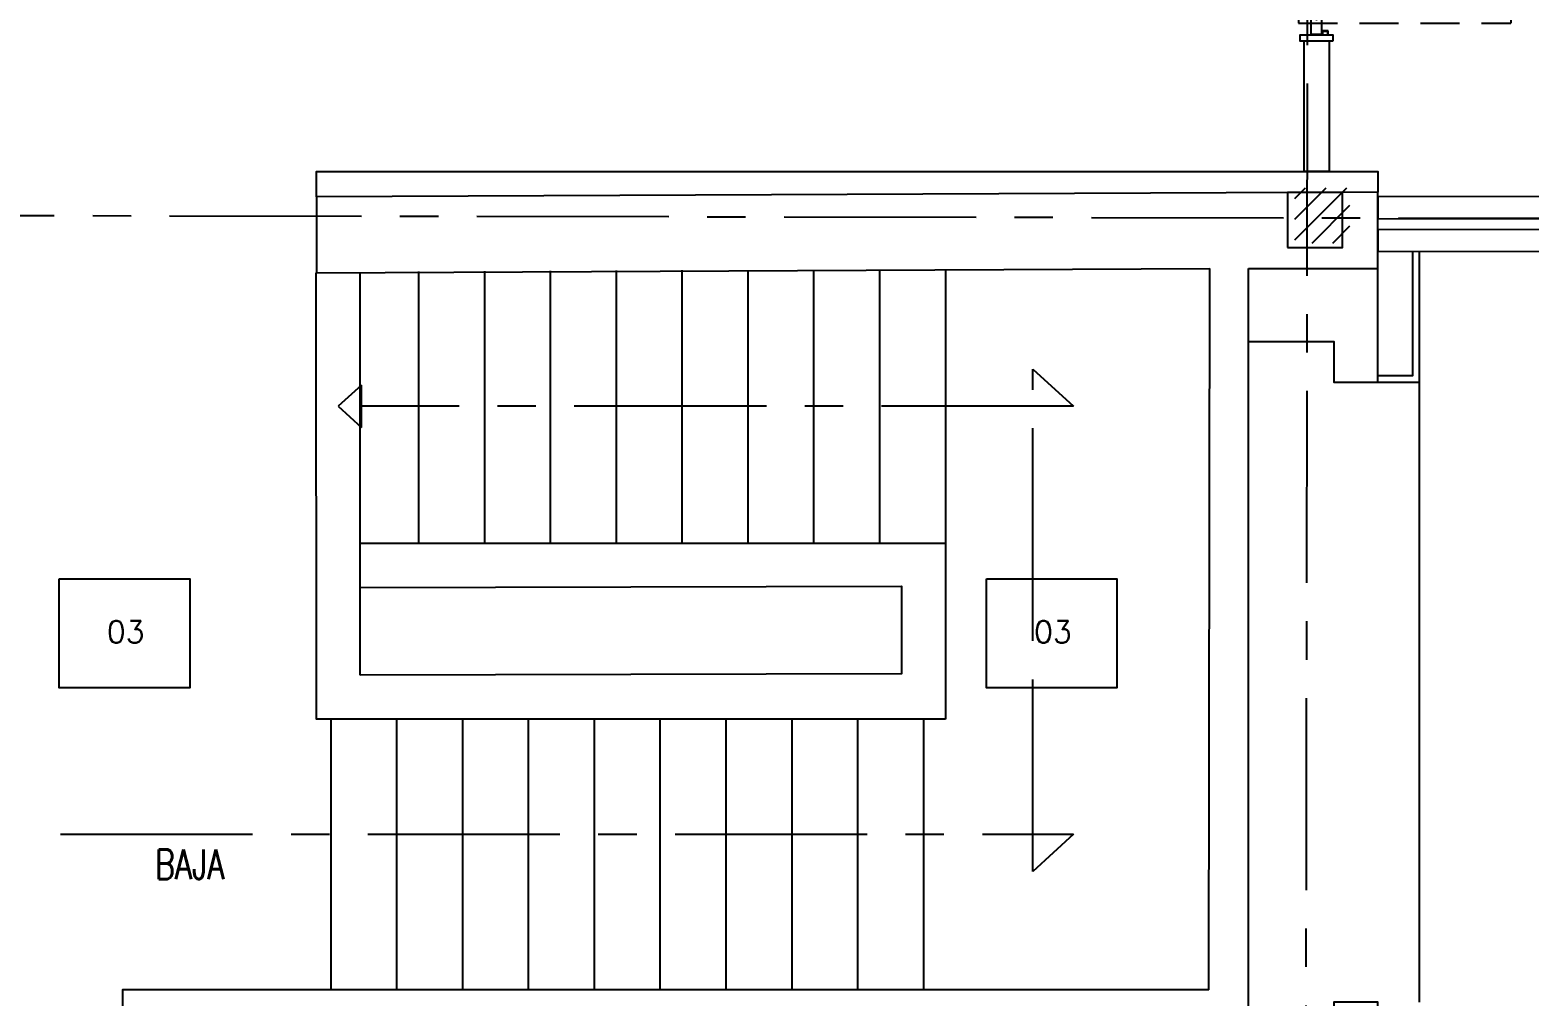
# Model space of a CAD drawing. Extents: x -4 to 325, y -1 to 181.
# Drawn here: x 34.49 to 41.32, y 8.03 to 12.43 of the extents above; entities that cross this region are included whole.
import ezdxf
from ezdxf.enums import TextEntityAlignment as Align

# ---------------------------------------------------------------- set-up
doc = ezdxf.new("R2010")
doc.units = 0
doc.header["$LTSCALE"] = 0.7
doc.header["$MEASUREMENT"] = 0
for name, pattern in [('REC4_A1-00_PLANTA GENERAL$1$X-BB$0$CENTER', [2, 1.25, -0.25, 0.25, -0.25]), ('REC4_A1-00_PLANTA GENERAL$1$X-PP$0$HIDDEN', [0.375, 0.25, -0.125]), ('X-BB$0$HIDDEN2', [0.1875, 0.125, -0.0625])]:
    doc.linetypes.add(name, pattern=pattern)
doc.layers.get('0').update_dxf_attribs({"linetype": 'CONTINUOUS'})
for name, color, linetype in [('REC4_A1-00_PLANTA GENERAL$0$REC4_A1-00_PLANTA GENERAL$0$FN$0$I-FURN-FREE', 1, 'CONTINUOUS'), ('REC4_A1-00_PLANTA GENERAL$1$BB$0$A-COLS', 251, 'CONTINUOUS'), ('REC4_A1-00_PLANTA GENERAL$1$BB$0$A-GRID', 251, 'REC4_A1-00_PLANTA GENERAL$1$X-BB$0$CENTER'), ('REC4_A1-00_PLANTA GENERAL$1$BB$0$A-NOTE-BB', 251, 'CONTINUOUS'), ('REC4_A1-00_PLANTA GENERAL$1$BB$0$A-WALL-FULL', 251, 'CONTINUOUS'), ('REC4_A1-00_PLANTA GENERAL$1$FN$0$I-FURN-FREE', 1, 'CONTINUOUS'), ('REC4_A1-00_PLANTA GENERAL$1$LAMBRINES', 3, 'CONTINUOUS'), ('REC4_A1-00_PLANTA GENERAL$1$PP$0$I-DOOR', 253, 'CONTINUOUS'), ('REC4_A1-00_PLANTA GENERAL$1$PP$0$I-WALL', 253, 'CONTINUOUS')]:
    doc.layers.add(name, color=color, linetype=linetype)
doc.styles.add('REC4_A1-00_PLANTA GENERAL$0$X-FN$0$ARIAL', font='arial.ttf')
doc.styles.add('REC4_A1-00_PLANTA GENERAL$1$X-BB$0$ROMANS', font='romans.shx', dxfattribs={"width": 0.75})
doc.styles.add('ROMANS', font='romans.shx', dxfattribs={"width": 0.75})

# ---------------------------------------------------------------- blocks, each defined once
blk = doc.blocks.new('REC4_A1-00_PLANTA GENERAL$1$X-PP$0$door')
at = {"layer": 'REC4_A1-00_PLANTA GENERAL$1$PP$0$I-DOOR', "linetype": 'REC4_A1-00_PLANTA GENERAL$1$X-PP$0$HIDDEN', "extrusion": (7.03085e-08, -3.52258e-06, 1)}
for p, q in [((61214.007, 25536.4271, 0), (61214.0075, 25535.4751, 0)), ((61214.055, 25536.4271, 0), (61214.0555, 25535.4751, 0)), ((61214.0075, 25535.4751, 0), (61214.0555, 25535.4751, 0))]:
    blk.add_line(p, q, dxfattribs=at)
at = {"layer": 'REC4_A1-00_PLANTA GENERAL$1$PP$0$I-DOOR', "linetype": 'Continuous', "extrusion": (7.03085e-08, -3.52258e-06, 1)}
for p, q in [((61214.007, 25536.4266, 0), (61214.055, 25536.4266, 0)), ((61214.1072, 25536.3703), (61213.1591, 25536.3703)), ((61214.1072, 25536.3223, 0), (61213.1591, 25536.3223, 0)), ((61213.2714, 25536.3762, 0), (61213.1825, 25536.3763, 0)), ((61213.2714, 25536.3762, 0), (61213.1825, 25536.3763, 0)), ((61213.2714, 25536.3162, 0), (61213.1825, 25536.3163, 0)), ((61213.2714, 25536.3162, 0), (61213.1825, 25536.3163, 0)), ((61214.02, 25536.3463, 0), (61214.0424, 25536.3463, 0)), ((61214.0312, 25536.3573, 0), (61214.0312, 25536.3349, 0)), ((61214.0907, 25536.2946, 0), (61214.0908, 25536.3196, 0)), ((61214.11, 25536.3196, 0), (61214.0908, 25536.3196, 0)), ((61214.0927, 25536.2966, 0), (61214.0928, 25536.3176, 0)), ((61214.1101, 25536.3176, 0), (61214.0928, 25536.3176, 0)), ((61214.1072, 25536.3223, 0), (61214.1072, 25536.3703)), ((61214.11, 25536.2946, 0), (61214.0907, 25536.2946, 0)), ((61214.0927, 25536.2966, 0), (61214.11, 25536.2966, 0))]:
    blk.add_line(p, q, dxfattribs=at)
at = {"layer": 'REC4_A1-00_PLANTA GENERAL$1$PP$0$I-DOOR', "linetype": 'Continuous', "extrusion": (-7.03085e-08, -3.52258e-06, 1)}
for p, q in [((61213.1562, 25536.3176, 0), (61213.1736, 25536.3176, 0)), ((61213.1563, 25536.3196, 0), (61213.1756, 25536.3196, 0)), ((61213.1736, 25536.2966, 0), (61213.1736, 25536.3176, 0)), ((61213.1756, 25536.2946, 0), (61213.1756, 25536.3196, 0)), ((61213.1736, 25536.2966, 0), (61213.1563, 25536.2966, 0)), ((61213.1563, 25536.2946, 0), (61213.1756, 25536.2946, 0))]:
    blk.add_line(p, q, dxfattribs=at)
at = {"layer": 'REC4_A1-00_PLANTA GENERAL$1$PP$0$I-DOOR', "linetype": 'Continuous'}
blk.add_line((61213.1591, 25536.3223, 0), (61213.1591, 25536.3703), dxfattribs=at)
at = {"layer": 'REC4_A1-00_PLANTA GENERAL$1$PP$0$I-DOOR', "linetype": 'Continuous', "extrusion": (1.26458e-05, -3.51329e-06, 1), "elevation": 0.6844}
blk.add_lwpolyline([(61213.1313, 25536.2711), (61213.1563, 25536.2711), (61213.1562, 25536.4211), (61213.1312, 25536.4211), (61213.1313, 25536.2711)], dxfattribs=at)
at = {"layer": 'REC4_A1-00_PLANTA GENERAL$1$PP$0$I-DOOR', "linetype": 'Continuous', "extrusion": (7.03085e-08, -3.52258e-06, 1), "elevation": -0.0857}
for points in [[(61213.2714, 25536.3702), (61213.2714, 25536.3762), (61213.2489, 25536.3813, -0.342611), (61213.2455, 25536.3857), (61213.2455, 25536.3892), (61213.2084, 25536.3892), (61213.2084, 25536.3857, -0.342611), (61213.205, 25536.3814), (61213.1825, 25536.3763), (61213.1825, 25536.3703)], [(61213.2714, 25536.3702), (61213.2714, 25536.3762), (61213.2489, 25536.3813, -0.342611), (61213.2455, 25536.3857), (61213.2455, 25536.3892), (61213.2084, 25536.3892), (61213.2084, 25536.3857, -0.342611), (61213.205, 25536.3814), (61213.1825, 25536.3763), (61213.1825, 25536.3703)], [(61213.227, 25536.4268), (61213.2428, 25536.4267, -0.046797), (61213.3139, 25536.4201, -0.2009), (61213.3169, 25536.4182), (61213.3337, 25536.3931, 1), (61213.3382, 25536.3963), (61213.3221, 25536.4246, 0.203005), (61213.3177, 25536.428, 0.054377), (61213.2243, 25536.4416), (61213.2107, 25536.4416), (61213.2107, 25536.3942), (61213.2391, 25536.3942), (61213.2391, 25536.3957), (61213.2455, 25536.3957), (61213.2456, 25536.4267)], [(61213.227, 25536.4268), (61213.2428, 25536.4267, -0.046797), (61213.3139, 25536.4201, -0.2009), (61213.3169, 25536.4182), (61213.3337, 25536.3931, 1), (61213.3382, 25536.3963), (61213.3221, 25536.4246, 0.203005), (61213.3177, 25536.428, 0.054377), (61213.2243, 25536.4416), (61213.2107, 25536.4416), (61213.2107, 25536.3942), (61213.2391, 25536.3942), (61213.2391, 25536.3957), (61213.2455, 25536.3957), (61213.2456, 25536.4267)], [(61213.2714, 25536.3222), (61213.2714, 25536.3162), (61213.2489, 25536.3111, 0.342611), (61213.2455, 25536.3067), (61213.2455, 25536.3032), (61213.2084, 25536.3032), (61213.2084, 25536.3067, 0.342611), (61213.205, 25536.3111), (61213.1825, 25536.3163), (61213.1825, 25536.3223)], [(61213.2714, 25536.3222), (61213.2714, 25536.3162), (61213.2489, 25536.3111, 0.342611), (61213.2455, 25536.3067), (61213.2455, 25536.3032), (61213.2084, 25536.3032), (61213.2084, 25536.3067, 0.342611), (61213.205, 25536.3111), (61213.1825, 25536.3163), (61213.1825, 25536.3223)], [(61213.2269, 25536.2657), (61213.2427, 25536.2657, 0.046797), (61213.3138, 25536.2722, 0.2009), (61213.3168, 25536.2741), (61213.3337, 25536.2992, -1), (61213.3381, 25536.296), (61213.322, 25536.2677, -0.203005), (61213.3176, 25536.2643, -0.054377), (61213.2241, 25536.2508), (61213.2106, 25536.2508), (61213.2106, 25536.2983), (61213.239, 25536.2982), (61213.239, 25536.2967), (61213.2455, 25536.2967), (61213.2454, 25536.2657)], [(61213.2269, 25536.2657), (61213.2427, 25536.2657, 0.046797), (61213.3138, 25536.2722, 0.2009), (61213.3168, 25536.2741), (61213.3337, 25536.2992, -1), (61213.3381, 25536.296), (61213.322, 25536.2677, -0.203005), (61213.3176, 25536.2643, -0.054377), (61213.2241, 25536.2508), (61213.2106, 25536.2508), (61213.2106, 25536.2983), (61213.239, 25536.2982), (61213.239, 25536.2967), (61213.2455, 25536.2967), (61213.2454, 25536.2657)]]:
    blk.add_lwpolyline(points, format="xyb", dxfattribs=at)
for points in [[(61213.2413, 25536.3892), (61213.2413, 25536.3942), (61213.2127, 25536.3942), (61213.2127, 25536.3892)], [(61213.2413, 25536.3892), (61213.2413, 25536.3942), (61213.2127, 25536.3942), (61213.2127, 25536.3892)], [(61213.2412, 25536.3032), (61213.2412, 25536.2982), (61213.2126, 25536.2983), (61213.2126, 25536.3032)], [(61213.2412, 25536.3032), (61213.2412, 25536.2982), (61213.2126, 25536.2983), (61213.2126, 25536.3032)]]:
    blk.add_lwpolyline(points, dxfattribs=at)
at = {"layer": 'REC4_A1-00_PLANTA GENERAL$1$PP$0$I-DOOR', "linetype": 'Continuous', "extrusion": (-1.26458e-05, -3.51329e-06, 1), "elevation": -0.8638}
blk.add_lwpolyline([(61214.135, 25536.2711), (61214.11, 25536.2711), (61214.1101, 25536.4211), (61214.1351, 25536.4211), (61214.135, 25536.2711)], dxfattribs=at)
at = {"layer": 'REC4_A1-00_PLANTA GENERAL$1$PP$0$I-DOOR', "linetype": 'Continuous', "extrusion": (7.03085e-08, -3.52258e-06, 1)}
blk.add_circle((61214.0312, 25536.3463, -0.0856), 0.0075, dxfattribs=at)
at = {"layer": 'REC4_A1-00_PLANTA GENERAL$1$PP$0$I-DOOR', "linetype": 'REC4_A1-00_PLANTA GENERAL$1$X-PP$0$HIDDEN', "extrusion": (7.03085e-08, -3.52258e-06, 1)}
blk.add_arc((61214.0247, 25536.3318, -0.0856), 0.8569, 182.19677, 272.05792, dxfattribs=at)
blk = doc.blocks.new('REC4_A1-00_PLANTA GENERAL', base_point=(3911.2412, -3265.1096))
at = {"layer": 'REC4_A1-00_PLANTA GENERAL$1$BB$0$A-GRID'}
h = blk.add_hatch(dxfattribs=at)
h.set_pattern_fill('ANSI31', color=8, scale=0.53)
h.set_pattern_definition([(45, (0.03352, 0.020166), (-0.046845824, 0.046845824), [])])
h.paths.add_polyline_path([(1.5678, 35.8547), (1.2166, 35.8547), (1.2166, 35.4908), (1.5678, 35.4908)])
h.paths.add_polyline_path([(8.0551, 35.8047), (7.7553, 35.8047), (7.7553, 35.5143), (8.0551, 35.5143)])
h.paths.add_polyline_path([(14.5753, 35.809), (14.2754, 35.809), (14.2754, 35.5187), (14.5753, 35.5187)])
h.paths.add_polyline_path([(21.0466, 35.804), (20.7468, 35.804), (20.7468, 35.5137), (21.0466, 35.5137)])
edge = h.paths.add_edge_path()
edge.add_arc((27.4259, 35.604), 0.1568, 0, 360)
h.paths.add_polyline_path([(34.1147, 35.7939), (33.8148, 35.7939), (33.8148, 35.5036), (34.1147, 35.5036)])
h.paths.add_polyline_path([(40.5576, 35.789), (40.2578, 35.789), (40.2578, 35.4986), (40.5576, 35.4986)])
edge = h.paths.add_edge_path()
edge.add_arc((46.9701, 35.6385), 0.2128, 0, 360)
edge = h.paths.add_edge_path()
edge.add_arc((33.9335, 29.5702), 0.1716, 0, 360)
h.paths.add_polyline_path([(1.5768, 29.8317), (1.2256, 29.8317), (1.2256, 29.4678), (1.5768, 29.4678)])
h.paths.add_polyline_path([(8.0508, 29.7868), (7.75, 29.7868), (7.75, 29.4871), (8.0508, 29.4871)])
h.paths.add_polyline_path([(14.3851, 29.7988), (14.2624, 29.7988), (14.2624, 29.4991), (14.3821, 29.4991)])
h.paths.add_polyline_path([(14.5632, 29.7988), (14.3851, 29.7988), (14.3821, 29.4991), (14.5632, 29.4991)])
h.paths.add_polyline_path([(21.1221, 29.5527), (20.7989, 29.5517), (20.7989, 29.3933), (21.1221, 29.3933)])
h.paths.add_polyline_path([(21.1221, 29.8224), (21.0453, 29.8224), (20.7989, 29.8217), (20.7989, 29.5517), (21.1221, 29.5527)])
h.paths.add_polyline_path([(27.542, 29.7729), (27.2913, 29.7729), (27.2913, 29.5231), (27.542, 29.5231)])
h.paths.add_polyline_path([(40.5264, 29.7716), (40.2757, 29.7716), (40.2757, 29.5218), (40.5264, 29.5218)])
h.paths.add_polyline_path([(47.0764, 29.8019), (46.7664, 29.8019), (46.7664, 29.4919), (47.0764, 29.4919)])
h.paths.add_polyline_path([(1.565, 23.8478), (1.2138, 23.8478), (1.2138, 23.4839), (1.565, 23.4839)])
h.paths.add_polyline_path([(7.9956, 23.8084), (7.6948, 23.8084), (7.6948, 23.5086), (7.9956, 23.5086)])
h.paths.add_polyline_path([(14.5958, 23.8058), (14.2249, 23.8067), (14.2249, 23.507), (14.5929, 23.5061)])
h.paths.add_polyline_path([(14.5258, 23.8058), (14.5958, 23.8058), (14.5929, 23.5061), (14.5258, 23.5061)], flags=16)
h.paths.add_polyline_path([(27.5327, 23.7392), (27.282, 23.7392), (27.282, 23.4894), (27.5327, 23.4894)])
edge = h.paths.add_edge_path()
edge.add_arc((33.9155, 23.6003), 0.1566, 0, 360)
h.paths.add_polyline_path([(40.5198, 23.6763), (40.2691, 23.6763), (40.2691, 23.4631), (40.5198, 23.4631)])
h.paths.add_polyline_path([(40.5198, 23.7129), (40.269, 23.7129), (40.269, 23.6763), (40.5198, 23.6763)])
h.paths.add_polyline_path([(47.0605, 23.6763), (46.8098, 23.6763), (46.8098, 23.4498), (47.0605, 23.4498)])
h.paths.add_polyline_path([(47.0605, 23.6997), (46.8098, 23.6997), (46.8098, 23.6763), (47.0605, 23.6763)])
h.paths.add_polyline_path([(1.5458, 17.8473), (1.1946, 17.8473), (1.1946, 17.4834), (1.5458, 17.4834)])
h.paths.add_polyline_path([(8.0633, 17.8071), (7.7625, 17.8071), (7.7625, 17.5074), (8.0633, 17.5074)])
h.paths.add_polyline_path([(14.4343, 17.7919), (14.3217, 17.7919), (14.3217, 17.4921), (14.4285, 17.4921)])
h.paths.add_polyline_path([(14.6226, 17.7919), (14.4343, 17.7919), (14.4285, 17.4921), (14.6226, 17.4921)])
h.paths.add_polyline_path([(27.5235, 17.756), (27.2727, 17.756), (27.2727, 17.5062), (27.5235, 17.5062)])
edge = h.paths.add_edge_path()
edge.add_arc((33.905, 17.5767), 0.1574, 0, 360)
h.paths.add_polyline_path([(40.5132, 17.7384), (40.3113, 17.7384), (40.3113, 17.5259), (40.5132, 17.5259)])
h.paths.add_polyline_path([(40.3113, 17.7384), (40.2625, 17.7384), (40.2625, 17.4886), (40.5132, 17.4886), (40.5132, 17.5259), (40.3113, 17.5259)])
h.paths.add_polyline_path([(47.0683, 17.7542), (46.7674, 17.7542), (46.7674, 17.5259), (47.0683, 17.5259)])
h.paths.add_polyline_path([(47.0683, 17.5259), (46.7674, 17.5259), (46.7674, 17.4544), (47.0683, 17.4544)])
h.paths.add_polyline_path([(1.5739, 11.86), (1.2227, 11.86), (1.2227, 11.4962), (1.5739, 11.4962)])
h.paths.add_polyline_path([(8.0659, 11.8138), (7.765, 11.8138), (7.765, 11.514), (8.0659, 11.514)])
h.paths.add_polyline_path([(14.5258, 11.7988), (14.2249, 11.7988), (14.2249, 11.499), (14.5258, 11.499)])
h.paths.add_polyline_path([(21.0742, 11.6829), (20.7512, 11.6844), (20.7512, 11.4144), (21.0742, 11.4144)])
h.paths.add_polyline_path([(21.0742, 11.7656), (20.7512, 11.7656), (20.7512, 11.6844), (21.0742, 11.6829)])
h.paths.add_polyline_path([(27.5142, 11.7439), (27.2635, 11.7439), (27.2635, 11.4941), (27.5142, 11.4941)])
edge = h.paths.add_edge_path()
edge.add_arc((33.8803, 11.59), 0.1553, 0, 360)
h.paths.add_polyline_path([(40.5065, 11.7154), (40.2558, 11.7154), (40.2558, 11.464), (40.5065, 11.464)])
h.paths.add_polyline_path([(47.0258, 11.6987), (46.775, 11.6987), (46.775, 11.4489), (47.0258, 11.4489)])
h.paths.add_polyline_path([(1.5513, 5.8383), (1.2001, 5.8383), (1.2001, 5.4744), (1.5513, 5.4744)])
h.paths.add_polyline_path([(8.0395, 5.7813), (7.7676, 5.7813), (7.7676, 5.4815), (8.0395, 5.4815)])
h.paths.add_polyline_path([(8.0685, 5.7813), (8.0395, 5.7813), (8.0395, 5.4815), (8.0685, 5.4815)])
h.paths.add_polyline_path([(14.5132, 5.7555), (14.2123, 5.7555), (14.2123, 5.4558), (14.5132, 5.4558)])
h.paths.add_polyline_path([(21.0084, 5.7048), (20.7577, 5.7048), (20.7577, 5.455), (21.0084, 5.455)])
h.paths.add_polyline_path([(27.5299, 5.7035), (27.229, 5.7035), (27.229, 5.4037), (27.5299, 5.4037)])
h.paths.add_polyline_path([(34.0162, 5.6528), (33.7655, 5.6528), (33.7655, 5.403), (34.0162, 5.403)])
h.paths.add_polyline_path([(40.4672, 5.6155), (40.2072, 5.6155), (40.2072, 5.3555), (40.4672, 5.3555)])
edge = h.paths.add_edge_path()
edge.add_arc((46.8827, 5.476), 0.1877, 0, 360)
at = {"layer": 'REC4_A1-00_PLANTA GENERAL$0$REC4_A1-00_PLANTA GENERAL$0$FN$0$I-FURN-FREE', "elevation": 2.0762}
for points in [[(40.6337, 10.8297), (40.8237, 10.8297), (40.8237, 11.4249)], [(40.6337, 10.8597), (40.7937, 10.8597), (40.7937, 11.4249)]]:
    blk.add_lwpolyline(points, dxfattribs=at)
at = {"layer": 'REC4_A1-00_PLANTA GENERAL$1$BB$0$A-COLS'}
for p, q in [((37.1632, 11.3384, 0.4313), (37.1632, 10.0949, 0.4313)), ((37.4632, 11.3398, 0.4313), (37.4632, 10.0949, 0.4313)), ((38.0632, 11.3384, 0.4313), (38.0632, 10.0949, 0.4313)), ((38.3632, 11.3398, 0.4313), (38.3632, 10.0949, 0.4313)), ((38.6631, 11.3412, 0.4313), (38.6634, 9.2949, 0.4313)), ((35.7977, 9.2949), (35.7973, 11.3288)), ((35.9977, 9.4949), (35.9977, 11.3297)), ((36.2632, 11.3343, 0.4313), (36.2632, 10.0949, 0.4313)), ((36.5632, 11.3357, 0.4313), (36.5632, 10.0949, 0.4313)), ((36.8632, 11.337, 0.4313), (36.8632, 10.0949, 0.4313)), ((37.7632, 11.337, 0.4313), (37.7632, 10.0949, 0.4313)), ((38.6633, 10.0948, 0.4313), (35.9977, 10.0949)), ((35.8631, 9.2949, 0.4313), (35.8631, 8.0609, 0.4313)), ((36.1631, 9.2949, 0.4313), (36.1631, 8.0609, 0.4313)), ((36.4631, 9.2949, 0.4313), (36.4631, 8.0609, 0.4313)), ((36.7631, 9.2949, 0.4313), (36.7631, 8.0609, 0.4313)), ((37.0631, 9.2949, 0.4313), (37.0631, 8.0609, 0.4313)), ((37.3631, 9.2949, 0.4313), (37.3631, 8.0609, 0.4313)), ((37.6631, 9.2949, 0.4313), (37.6631, 8.0609, 0.4313)), ((37.9631, 9.2949, 0.4313), (37.9631, 8.0609, 0.4313)), ((38.2631, 9.2949, 0.4313), (38.2631, 8.0609, 0.4313)), ((38.5631, 9.2949, 0.4313), (38.5631, 8.0609, 0.4313))]:
    blk.add_line(p, q, dxfattribs=at)
blk.add_lwpolyline([(40.2223, 11.4438), (40.473, 11.4438), (40.473, 11.6951), (40.2223, 11.694)], close=True, dxfattribs=at)
at = {"layer": 'REC4_A1-00_PLANTA GENERAL$1$BB$0$A-COLS', "elevation": 0.4313}
for points in [[(39.8631, 8.0609), (39.8631, 8.0609), (39.8679, 11.3474)], [(38.6634, 9.2949), (35.7977, 9.2949), (35.7977, 9.2949)]]:
    blk.add_lwpolyline(points, dxfattribs=at)
at = {"layer": 'REC4_A1-00_PLANTA GENERAL$1$BB$0$A-COLS'}
blk.add_lwpolyline([(35.9977, 9.8949), (38.4634, 9.901), (38.4634, 9.501), (35.9977, 9.4949)], dxfattribs=at)
at = {"layer": 'REC4_A1-00_PLANTA GENERAL$1$BB$0$A-GRID'}
for points in [[(40.2935, -1.2847), (40.3587, 43.0092)], [(-2.6716, 11.6546), (52.8043, 11.5575)]]:
    blk.add_lwpolyline(points, dxfattribs=at)
at = {"layer": 'REC4_A1-00_PLANTA GENERAL$1$BB$0$A-GRID', "elevation": 0.4313}
blk.add_lwpolyline([(34.632, 8.7701), (39.2477, 8.7701), (39.0616, 8.6007), (39.0616, 9.7451), (39.0616, 10.8894), (39.2477, 10.7201), (36.0029, 10.7201)], dxfattribs=at)
blk.add_lwpolyline([(35.8966, 10.7201), (36.0029, 10.6234), (36.0029, 10.7201), (36.0029, 10.8168)], close=True, dxfattribs=at)
at = {"layer": 'REC4_A1-00_PLANTA GENERAL$1$BB$0$A-NOTE-BB'}
blk.add_lwpolyline([(40.0437, 11.3474), (40.6337, 11.3474), (40.6337, 11.6964), (35.7981, 11.6744), (35.7974, 11.3288), (39.8679, 11.3474)], dxfattribs=at)
at = {"layer": 'REC4_A1-00_PLANTA GENERAL$1$BB$0$A-NOTE-BB', "elevation": 2.0762}
for points in [[(40.6337, 7.6047), (40.6337, 8.0047), (40.4337, 8.0047), (40.4337, 7.7347), (40.0437, 7.7347), (40.0437, 11.0147), (40.4337, 11.0147), (40.4337, 10.8297), (40.6337, 10.8297), (40.6337, 11.4797)], [(40.0437, 11.0147), (40.0437, 11.3474)], [(40.8237, 8.0047), (40.8237, 10.8297)]]:
    blk.add_lwpolyline(points, dxfattribs=at)
at = {"layer": 'REC4_A1-00_PLANTA GENERAL$1$BB$0$A-WALL-FULL'}
blk.add_lwpolyline([(39.8631, 8.0609), (34.9145, 8.0609), (34.9145, 7.6047)], dxfattribs=at)
at = {"layer": 'REC4_A1-00_PLANTA GENERAL$1$LAMBRINES', "elevation": 0}
blk.add_lwpolyline([(40.2972, 12.3854), (40.4115, 12.3854), (40.4115, 11.7894), (40.2972, 11.7894)], close=True, dxfattribs=at)
at = {"layer": 'REC4_A1-00_PLANTA GENERAL$1$LAMBRINES'}
blk.add_lwpolyline([(35.7981, 11.6744), (35.7981, 11.7894), (40.6337, 11.7894), (40.6336, 11.6964)], dxfattribs=at)
at = {"layer": 'REC4_A1-00_PLANTA GENERAL$1$PP$0$I-WALL'}
for points in [[(40.6337, 11.5748), (46.7415, 11.5787), (46.7415, 11.6785), (40.6337, 11.6746)], [(40.6337, 11.4248), (46.7415, 11.4287), (46.7415, 11.5285), (40.6337, 11.5246)]]:
    blk.add_lwpolyline(points, close=True, dxfattribs=at)
at = {"layer": 'REC4_A1-00_PLANTA GENERAL$1$PP$0$I-DOOR', "color": 4, "xscale": -1.016123107332676, "yscale": 1.016123107332676, "zscale": 1.016123107332676, "rotation": 90}
blk.add_blockref('REC4_A1-00_PLANTA GENERAL$1$X-PP$0$door', (25988.4257, 62213.4825, 0), dxfattribs=at)
at = {"layer": 'REC4_A1-00_PLANTA GENERAL$1$BB$0$A-NOTE-BB', "insert": (35.0622, 8.7011), "char_height": 0.13508, "width": 0.611892, "attachment_point": 1, "style": 'REC4_A1-00_PLANTA GENERAL$1$X-BB$0$ROMANS'}
blk.add_mtext('\\A1;BAJA', dxfattribs=at)
at = {"layer": 'REC4_A1-00_PLANTA GENERAL$1$FN$0$I-FURN-FREE', "style": 'REC4_A1-00_PLANTA GENERAL$0$X-FN$0$ARIAL', "text_generation_flag": 4}
for tag, p, height in [('ITEXT', (44.0612, 35.3807), 0.0358), ('CAPQT', (44.1235, 34.7232), 0.00704), ('CAPMC', (44.1235, 34.7232), 0.00704), ('CAPMG', (44.1235, 34.7232), 0.00704), ('STYLE', (44.1235, 34.7232), 0.0572), ('STYLE', (44.1235, 34.7232), 0.0572), ('CAPPN', (44.1235, 34.7232), 0.0715), ('L3', (44.1235, 34.7232), 0.0715), ('L1', (44.1235, 34.7232), 0.0715), ('L2', (44.1235, 34.7232), 0.0715)]:
    blk.add_attdef(tag, p, '', height=height, dxfattribs=at)
for tag, p, height, rotation in [('ITEXT', (42.9913, 35.0599), 0.0358, 30), ('ITEXT', (45.1482, 35.1235), 0.0358, 330), ('STYLE', (43.374, 34.5216), 0.0572, 30), ('STYLE', (43.374, 34.5216), 0.0572, 30), ('CAPPN', (43.374, 34.5216), 0.0715, 30), ('L1', (43.374, 34.5216), 0.0715, 30), ('L2', (43.374, 34.5216), 0.0715, 30), ('L3', (43.374, 34.5216), 0.0715, 30), ('CAPMG', (43.374, 34.5216), 0.00704, 30), ('CAPMC', (43.374, 34.5216), 0.00704, 30), ('CAPQT', (43.374, 34.5216), 0.00704, 30), ('L1', (44.8734, 34.523), 0.0715, 330), ('L3', (44.8734, 34.523), 0.0715, 330), ('L2', (44.8734, 34.523), 0.0715, 330), ('CAPPN', (44.8734, 34.523), 0.0715, 330), ('STYLE', (44.8734, 34.523), 0.0572, 330), ('STYLE', (44.8734, 34.523), 0.0572, 330), ('CAPMC', (44.8734, 34.523), 0.00704, 330), ('CAPMG', (44.8734, 34.523), 0.00704, 330), ('CAPQT', (44.8734, 34.523), 0.00704, 330), ('ITEXT', (42.2251, 34.2472), 0.0358, 60), ('ITEXT', (45.9609, 34.3573), 0.0358, 300), ('CAPPN', (42.8256, 33.9723), 0.0715, 60), ('STYLE', (42.8256, 33.9723), 0.0572, 60), ('STYLE', (42.8256, 33.9723), 0.0572, 60), ('L1', (42.8256, 33.9723), 0.0715, 60), ('L2', (42.8256, 33.9723), 0.0715, 60), ('L3', (42.8256, 33.9723), 0.0715, 60), ('CAPMG', (42.8256, 33.9723), 0.00704, 60), ('CAPMC', (42.8256, 33.9723), 0.00704, 60), ('CAPQT', (42.8256, 33.9723), 0.00704, 60), ('L1', (45.4227, 33.9746), 0.0715, 300), ('L3', (45.4227, 33.9746), 0.0715, 300), ('L2', (45.4227, 33.9746), 0.0715, 300), ('CAPPN', (45.4227, 33.9746), 0.0715, 300), ('STYLE', (45.4227, 33.9746), 0.0572, 300), ('STYLE', (45.4227, 33.9746), 0.0572, 300), ('CAPMC', (45.4227, 33.9746), 0.00704, 300), ('CAPMG', (45.4227, 33.9746), 0.00704, 300), ('CAPQT', (45.4227, 33.9746), 0.00704, 300), ('CAPPN', (42.6254, 33.2225), 0.0715, 90), ('STYLE', (42.6254, 33.2225), 0.0572, 90), ('STYLE', (42.6254, 33.2225), 0.0572, 90), ('L3', (42.6254, 33.2225), 0.0715, 90), ('L1', (42.6254, 33.2225), 0.0715, 90), ('L2', (42.6254, 33.2225), 0.0715, 90), ('ITEXT', (41.9679, 33.1602), 0.0358, 90), ('ITEXT', (46.2817, 33.2874), 0.0358, 270), ('CAPQT', (42.6254, 33.2225), 0.00704, 90), ('CAPMG', (42.6254, 33.2225), 0.00704, 90), ('CAPMC', (42.6254, 33.2225), 0.00704, 90), ('CAPPN', (45.6242, 33.2251), 0.0715, 270), ('L3', (45.6242, 33.2251), 0.0715, 270), ('L2', (45.6242, 33.2251), 0.0715, 270), ('L1', (45.6242, 33.2251), 0.0715, 270), ('STYLE', (45.6242, 33.2251), 0.0572, 270), ('STYLE', (45.6242, 33.2251), 0.0572, 270), ('CAPMC', (45.6242, 33.2251), 0.00704, 270), ('CAPMG', (45.6242, 33.2251), 0.00704, 270), ('CAPQT', (45.6242, 33.2251), 0.00704, 270), ('CAPPN', (42.8269, 32.4729), 0.0715, 120), ('STYLE', (42.8269, 32.4729), 0.0572, 120), ('STYLE', (42.8269, 32.4729), 0.0572, 120), ('L1', (42.8269, 32.4729), 0.0715, 120), ('L2', (42.8269, 32.4729), 0.0715, 120), ('L3', (42.8269, 32.4729), 0.0715, 120), ('CAPMG', (42.8269, 32.4729), 0.00704, 120), ('CAPMC', (42.8269, 32.4729), 0.00704, 120), ('CAPQT', (42.8269, 32.4729), 0.00704, 120), ('CAPPN', (45.424, 32.4752), 0.0715, 240), ('STYLE', (45.424, 32.4752), 0.0572, 240), ('STYLE', (45.424, 32.4752), 0.0572, 240), ('L2', (45.424, 32.4752), 0.0715, 240), ('L3', (45.424, 32.4752), 0.0715, 240), ('L1', (45.424, 32.4752), 0.0715, 240), ('CAPMG', (45.424, 32.4752), 0.00704, 240), ('CAPQT', (45.424, 32.4752), 0.00704, 240), ('CAPMC', (45.424, 32.4752), 0.00704, 240), ('ITEXT', (42.2887, 32.0903), 0.0358, 120), ('ITEXT', (46.0245, 32.2004), 0.0358, 240), ('CAPPN', (43.3762, 31.9246), 0.0715, 150), ('STYLE', (43.3762, 31.9246), 0.0572, 150), ('STYLE', (43.3762, 31.9246), 0.0572, 150), ('L1', (43.3762, 31.9246), 0.0715, 150), ('L2', (43.3762, 31.9246), 0.0715, 150), ('L3', (43.3762, 31.9246), 0.0715, 150), ('CAPPN', (44.8757, 31.9259), 0.0715, 210), ('STYLE', (44.8757, 31.9259), 0.0572, 210), ('STYLE', (44.8757, 31.9259), 0.0572, 210), ('L2', (44.8757, 31.9259), 0.0715, 210), ('L3', (44.8757, 31.9259), 0.0715, 210), ('L1', (44.8757, 31.9259), 0.0715, 210), ('CAPMG', (43.3762, 31.9246), 0.00704, 150), ('CAPMC', (43.3762, 31.9246), 0.00704, 150), ('CAPQT', (43.3762, 31.9246), 0.00704, 150), ('CAPMG', (44.8757, 31.9259), 0.00704, 210), ('CAPMC', (44.8757, 31.9259), 0.00704, 210), ('CAPQT', (44.8757, 31.9259), 0.00704, 210), ('CAPPN', (44.1261, 31.7244), 0.0715, 180), ('STYLE', (44.1261, 31.7244), 0.0572, 180), ('STYLE', (44.1261, 31.7244), 0.0572, 180), ('L3', (44.1261, 31.7244), 0.0715, 180), ('L1', (44.1261, 31.7244), 0.0715, 180), ('L2', (44.1261, 31.7244), 0.0715, 180), ('CAPMG', (44.1261, 31.7244), 0.00704, 180), ('CAPMC', (44.1261, 31.7244), 0.00704, 180), ('CAPQT', (44.1261, 31.7244), 0.00704, 180), ('ITEXT', (43.1014, 31.3241), 0.0358, 150), ('ITEXT', (45.2583, 31.3876), 0.0358, 210), ('ITEXT', (44.1884, 31.0669), 0.0358, 180)]:
    blk.add_attdef(tag, p, '', height=height, rotation=rotation, dxfattribs=at)
for tag, p, height, width in [('ITEXT', (44.1112, 34.7804), 0.0286, 0.75), ('PSUT1', (44.1235, 34.7232), 0.0572, 0.65), ('PSUT2', (44.1235, 34.7232), 0.0572, 0.65), ('PSUT3', (44.1235, 34.7232), 0.0572, 0.65)]:
    blk.add_attdef(tag, p, '', height=height, dxfattribs=dict(at, width=width))
for tag, p, height, rotation, width in [('ITEXT', (43.3348, 34.565), 0.0286, 30, 0.75), ('PSUT1', (43.374, 34.5216), 0.0572, 30, 0.65), ('PSUT2', (43.374, 34.5216), 0.0572, 30, 0.65), ('PSUT3', (43.374, 34.5216), 0.0572, 30, 0.65), ('ITEXT', (44.8914, 34.5786), 0.0286, 330, 0.75), ('PSUT1', (44.8734, 34.523), 0.0572, 330, 0.65), ('PSUT2', (44.8734, 34.523), 0.0572, 330, 0.65), ('PSUT3', (44.8734, 34.523), 0.0572, 330, 0.65), ('PSUT1', (42.8256, 33.9723), 0.0572, 60, 0.65), ('PSUT2', (42.8256, 33.9723), 0.0572, 60, 0.65), ('PSUT3', (42.8256, 33.9723), 0.0572, 60, 0.65), ('ITEXT', (42.77, 33.9903), 0.0286, 60, 0.75), ('PSUT1', (45.4227, 33.9746), 0.0572, 300, 0.65), ('PSUT2', (45.4227, 33.9746), 0.0572, 300, 0.65), ('PSUT3', (45.4227, 33.9746), 0.0572, 300, 0.65), ('ITEXT', (45.4661, 34.0138), 0.0286, 300, 0.75), ('PSUT3', (42.6254, 33.2225), 0.0572, 90, 0.65), ('PSUT1', (42.6254, 33.2225), 0.0572, 90, 0.65), ('PSUT2', (42.6254, 33.2225), 0.0572, 90, 0.65), ('ITEXT', (42.5682, 33.2102), 0.0286, 90, 0.75), ('PSUT1', (45.6242, 33.2251), 0.0572, 270, 0.65), ('PSUT2', (45.6242, 33.2251), 0.0572, 270, 0.65), ('PSUT3', (45.6242, 33.2251), 0.0572, 270, 0.65), ('ITEXT', (45.6814, 33.2373), 0.0286, 270, 0.75), ('PSUT2', (42.8269, 32.4729), 0.0572, 120, 0.65), ('PSUT1', (42.8269, 32.4729), 0.0572, 120, 0.65), ('PSUT3', (42.8269, 32.4729), 0.0572, 120, 0.65), ('ITEXT', (42.7835, 32.4337), 0.0286, 120, 0.75), ('PSUT2', (45.424, 32.4752), 0.0572, 240, 0.65), ('PSUT3', (45.424, 32.4752), 0.0572, 240, 0.65), ('PSUT1', (45.424, 32.4752), 0.0572, 240, 0.65), ('ITEXT', (45.4797, 32.4572), 0.0286, 240, 0.75), ('PSUT1', (43.3762, 31.9246), 0.0572, 150, 0.65), ('PSUT2', (43.3762, 31.9246), 0.0572, 150, 0.65), ('PSUT3', (43.3762, 31.9246), 0.0572, 150, 0.65), ('PSUT2', (44.8757, 31.9259), 0.0572, 210, 0.65), ('PSUT3', (44.8757, 31.9259), 0.0572, 210, 0.65), ('PSUT1', (44.8757, 31.9259), 0.0572, 210, 0.65), ('ITEXT', (43.3583, 31.8689), 0.0286, 150, 0.75), ('ITEXT', (44.9149, 31.8825), 0.0286, 210, 0.75), ('PSUT3', (44.1261, 31.7244), 0.0572, 180, 0.65), ('PSUT1', (44.1261, 31.7244), 0.0572, 180, 0.65), ('PSUT2', (44.1261, 31.7244), 0.0572, 180, 0.65), ('ITEXT', (44.1384, 31.6672), 0.0286, 180, 0.75)]:
    blk.add_attdef(tag, p, '', height=height, rotation=rotation, dxfattribs=dict(at, width=width))

msp = doc.modelspace()

# ---------------------------------------------------------------- block references
at = {"linetype": 'X-BB$0$HIDDEN2'}
msp.add_blockref('REC4_A1-00_PLANTA GENERAL', (3911.2412, -3265.1096), dxfattribs=at)

# ---------------------------------------------------------------- next in the draw order: linework, layer by layer
for points in [[(34.6255, 9.9333), (35.2206, 9.9333), (35.2206, 9.4371), (34.6255, 9.4371)], [(38.85, 9.9333), (39.4451, 9.9333), (39.4451, 9.4371), (38.85, 9.4371)]]:
    msp.add_lwpolyline(points, close=True)

# ---------------------------------------------------------------- next in the draw order: texts
at = {"color": 7, "ltscale": 0.01, "style": 'ROMANS'}
for p in [(34.8432, 9.6924), (39.0677, 9.6924)]:
    msp.add_text('03', height=0.1, dxfattribs=at).set_placement(p, align=Align.MIDDLE_LEFT)

doc.saveas('drawing.dxf')
